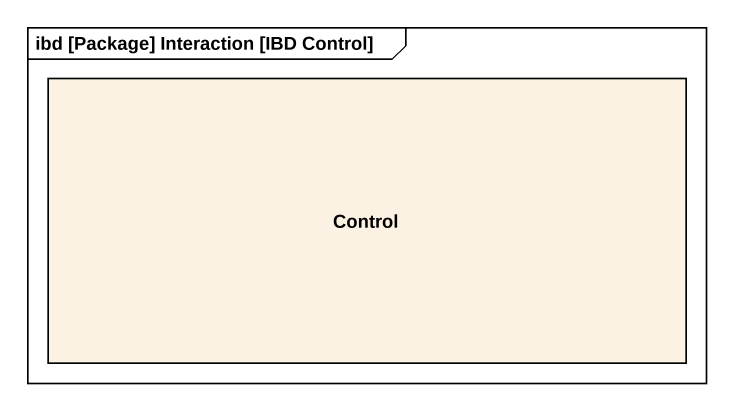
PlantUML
@startuml
mainframe ibd [Package] Interaction [IBD Control]
rectangle "Control" as Control_
@enduml
